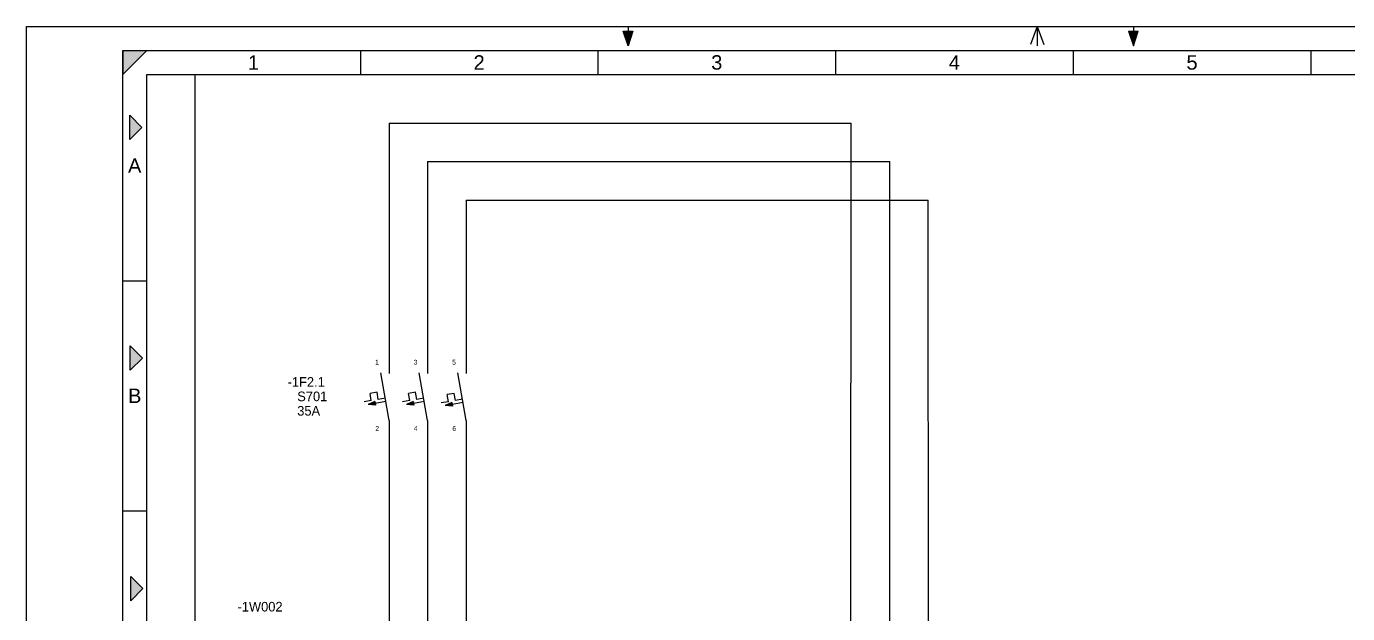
# Model space of a CAD drawing. Header units: millimetres. Extents: x 0 to 420, y 0 to 297.
# Drawn here: x 0 to 274.5, y 175 to 297 of the extents above; entities that cross this region are included whole.
import ezdxf

# ---------------------------------------------------------------- set-up
doc = ezdxf.new("R2010")
doc.units = ezdxf.units.MM
for name, color, linetype, true_color in [('Blatt beschnitten', 2, 'Continuous', 0xffff00), ('Einpassen', 1, 'Continuous', 0xff0000), ('Faltung Lochung', 3, 'Continuous', 0x00ff00), ('Hilfe', 1, 'Continuous', 0xff0000), ('Rahmen Doppelt', 3, 'Continuous', 0x00ff00), ('Rahmen Raster', 3, 'Continuous', 0x00ff00), ('Rahmen Raster Text', 3, 'Continuous', 0x00ff00), ('Tabelle', 5, 'Continuous', 0x0000ff), ('Zeichnung', 30, 'Continuous', 0xff7f00)]:
    doc.layers.add(name, color=color, linetype=linetype, true_color=true_color)
doc.styles.add('textstyle114', font='')
doc.styles.add('textstyle119', font='')
doc.styles.add('textstyle120', font='')
doc.styles.add('textstyle125', font='')
doc.styles.add('textstyle21', font='')
doc.styles.add('textstyle23', font='')
doc.styles.add('textstyle25', font='')
doc.styles.add('textstyle27', font='')
doc.styles.add('textstyle29', font='')
doc.styles.add('textstyle35', font='')
doc.styles.add('textstyle41', font='')
doc.styles.add('textstyle90', font='')
doc.styles.add('textstyle91', font='')
doc.styles.add('textstyle93', font='')
doc.styles.add('textstyle94', font='')
doc.styles.add('textstyle95', font='')
doc.styles.add('textstyle96', font='')
doc.styles.get('textstyle114').set_extended_font_data('FreeMono')
doc.styles.get('textstyle119').set_extended_font_data('FreeMono')
doc.styles.get('textstyle120').set_extended_font_data('FreeMono')
doc.styles.get('textstyle125').set_extended_font_data('FreeMono')
doc.styles.get('textstyle21').set_extended_font_data('Liberation Sans')
doc.styles.get('textstyle23').set_extended_font_data('Liberation Sans')
doc.styles.get('textstyle25').set_extended_font_data('Liberation Sans')
doc.styles.get('textstyle27').set_extended_font_data('Liberation Sans')
doc.styles.get('textstyle29').set_extended_font_data('Liberation Sans')
doc.styles.get('textstyle35').set_extended_font_data('Liberation Sans')
doc.styles.get('textstyle41').set_extended_font_data('Liberation Sans')
doc.styles.get('textstyle90').set_extended_font_data('FreeMono')
doc.styles.get('textstyle91').set_extended_font_data('FreeMono')
doc.styles.get('textstyle93').set_extended_font_data('FreeMono')
doc.styles.get('textstyle94').set_extended_font_data('FreeMono')
doc.styles.get('textstyle95').set_extended_font_data('FreeMono')
doc.styles.get('textstyle96').set_extended_font_data('FreeMono')

msp = doc.modelspace()

# ---------------------------------------------------------------- hatches: boundary and pattern name
at = {"layer": 'Einpassen'}
for points in [[(21.47, 273.47), (24, 276), (21.47, 278.53)], [(21.56, 225.56), (24.1, 228.1), (21.56, 230.63)], [(21.66, 177.66), (24.19, 180.2), (21.66, 182.73)]]:
    msp.add_hatch(color=256, dxfattribs=at).paths.add_polyline_path(points)
at = {"layer": 'Faltung Lochung'}
for points in [[(126, 296), (125, 293), (124, 296)], [(229, 296), (230, 293), (231, 296)]]:
    msp.add_hatch(color=256, dxfattribs=at).paths.add_polyline_path(points)
at = {"layer": 'Rahmen Raster Text'}
msp.add_hatch(color=256, dxfattribs=at).paths.add_polyline_path([(20, 292), (20, 287), (25, 292)])
at = {"layer": 'Zeichnung'}
for points in [[(72.36, 219.06), (71, 218.43), (72.5, 218.3)], [(80.36, 219.06), (79, 218.43), (80.5, 218.3)], [(88.4, 218.84), (87.04, 218.2), (88.54, 218.07)]]:
    msp.add_hatch(color=256, dxfattribs=at).paths.add_polyline_path(points)

# ---------------------------------------------------------------- linework, layer by layer
at = {"layer": 'Blatt beschnitten'}
for p, q in [((0, 297), (420, 297)), ((0, 0), (0, 297))]:
    msp.add_line(p, q, dxfattribs=at)
at = {"layer": 'Einpassen'}
for p, q in [((21.47, 273.47), (21.47, 278.53)), ((24, 276), (21.47, 278.53)), ((21.47, 273.47), (24, 276)), ((21.56, 225.56), (21.56, 230.63)), ((24.1, 228.1), (21.56, 230.63)), ((21.56, 225.56), (24.1, 228.1)), ((21.66, 177.66), (21.66, 182.73)), ((24.19, 180.2), (21.66, 182.73)), ((21.66, 177.66), (24.19, 180.2))]:
    msp.add_line(p, q, dxfattribs=at)
at = {"layer": 'Faltung Lochung'}
for p, q in [((125, 297), (125, 293)), ((125, 297), (125, 296)), ((210, 297), (208.63, 293.24)), ((210, 297), (210, 293)), ((210, 297), (211.37, 293.24)), ((230, 297), (230, 293)), ((230, 297), (230, 296)), ((124, 296), (126, 296)), ((125, 293), (124, 296)), ((126, 296), (125, 293)), ((229, 296), (231, 296)), ((229, 296), (230, 293)), ((230, 293), (231, 296))]:
    msp.add_line(p, q, dxfattribs=at)
at = {"layer": 'Hilfe'}
msp.add_line((25, 287), (35, 287), dxfattribs=at)
at = {"layer": 'Rahmen Doppelt'}
for p, q in [((20, 292), (415, 292)), ((20, 5), (20, 292)), ((25, 287), (410, 287)), ((25, 25.96), (25, 287))]:
    msp.add_line(p, q, dxfattribs=at)
at = {"layer": 'Rahmen Raster'}
for p, q in [((69.38, 292), (69.38, 287)), ((118.75, 292), (118.75, 287)), ((168.12, 292), (168.12, 287)), ((217.5, 292), (217.5, 287)), ((266.88, 292), (266.88, 287)), ((20, 244.17), (25, 244.17)), ((20, 196.33), (25, 196.33))]:
    msp.add_line(p, q, dxfattribs=at)
at = {"layer": 'Rahmen Raster Text'}
for p, q in [((20, 292), (20, 287)), ((20, 292), (25, 292)), ((25, 292), (20, 287))]:
    msp.add_line(p, q, dxfattribs=at)
at = {"layer": 'Tabelle'}
msp.add_line((35, 287), (34.92, 25.96), dxfattribs=at)
at = {"layer": 'Zeichnung'}
for p, q in [((75.37, 276.91), (171.37, 276.91)), ((75.37, 276.91), (75.37, 224.91)), ((171.26, 100.46), (171.37, 276.91)), ((83.37, 268.91), (179.37, 268.91)), ((83.37, 268.91), (83.37, 224.91)), ((179.43, 95.57), (179.37, 268.91)), ((91.37, 260.91), (187.37, 260.91)), ((91.37, 260.91), (91.37, 224.91)), ((187.43, 90.36), (187.37, 260.91)), ((75.37, 215.15), (73.63, 225)), ((83.37, 215.15), (81.63, 225)), ((91.37, 215.15), (89.63, 225)), ((72.86, 220.98), (71.39, 220.72)), ((71.65, 219.24), (71.39, 220.72)), ((73.12, 219.5), (72.86, 220.98)), ((74.6, 219.76), (73.12, 219.5)), ((80.86, 220.98), (79.39, 220.72)), ((79.65, 219.24), (79.39, 220.72)), ((81.12, 219.5), (80.86, 220.98)), ((82.6, 219.76), (81.12, 219.5)), ((88.9, 220.75), (87.43, 220.49)), ((87.69, 219.02), (87.43, 220.49)), ((89.16, 219.28), (88.9, 220.75)), ((71.65, 219.24), (70.17, 218.98)), ((72.36, 219.06), (71, 218.43)), ((72.5, 218.3), (71, 218.43)), ((72.36, 219.06), (72.5, 218.3)), ((74.68, 219.08), (72.43, 218.68)), ((79.65, 219.24), (78.17, 218.98)), ((80.36, 219.06), (79, 218.43)), ((80.5, 218.3), (79, 218.43)), ((80.36, 219.06), (80.5, 218.3)), ((82.68, 219.08), (80.43, 218.68)), ((87.69, 219.02), (86.21, 218.76)), ((88.4, 218.84), (87.04, 218.2)), ((88.54, 218.07), (87.04, 218.2)), ((88.4, 218.84), (88.54, 218.07)), ((90.72, 218.85), (88.47, 218.45)), ((90.64, 219.54), (89.16, 219.28)), ((75.37, 215.15), (75.37, 138.45)), ((83.37, 215.15), (83.37, 138.45)), ((91.37, 215.15), (91.37, 138.45))]:
    msp.add_line(p, q, dxfattribs=at)

# ---------------------------------------------------------------- texts
at = {"layer": 'Rahmen Raster Text', "char_height": 3, "attachment_point": 5}
for s, insert, style in [('1', (47.19, 289.5), 'textstyle29'), ('2', (94.06, 289.5), 'textstyle25'), ('3', (143.44, 289.5), 'textstyle27'), ('4', (192.81, 289.5), 'textstyle21'), ('5', (242.19, 289.5), 'textstyle23'), ('A', (22.5, 268.08), 'textstyle41'), ('B', (22.5, 220.25), 'textstyle35')]:
    msp.add_mtext(s, dxfattribs=dict(at, insert=insert, style=style))
at = {"layer": 'Zeichnung', "attachment_point": 1}
for s, insert, char_height, style in [('\\H1;1', (72.46, 227.73), 2, 'textstyle94'), ('\\H1;3', (80.46, 227.73), 2, 'textstyle90'), ('\\H1;5', (88.46, 227.73), 2, 'textstyle96'), ('\\H2;-1F2.1', (54.27, 224.13), 4, 'textstyle120'), ('\\H2;S701', (56.27, 221.13), 4, 'textstyle119'), ('\\H2;35A', (56.27, 218.13), 4, 'textstyle114'), ('\\H1;2\\P', (72.51, 213.96), 2, 'textstyle95'), ('\\H1;4\\P', (80.51, 213.96), 2, 'textstyle91'), ('\\H1;6\\P', (88.51, 213.96), 2, 'textstyle93'), ('\\H2;-1W002', (43.86, 177.43), 4, 'textstyle125')]:
    msp.add_mtext(s, dxfattribs=dict(at, insert=insert, char_height=char_height, style=style))

doc.saveas('drawing.dxf')
